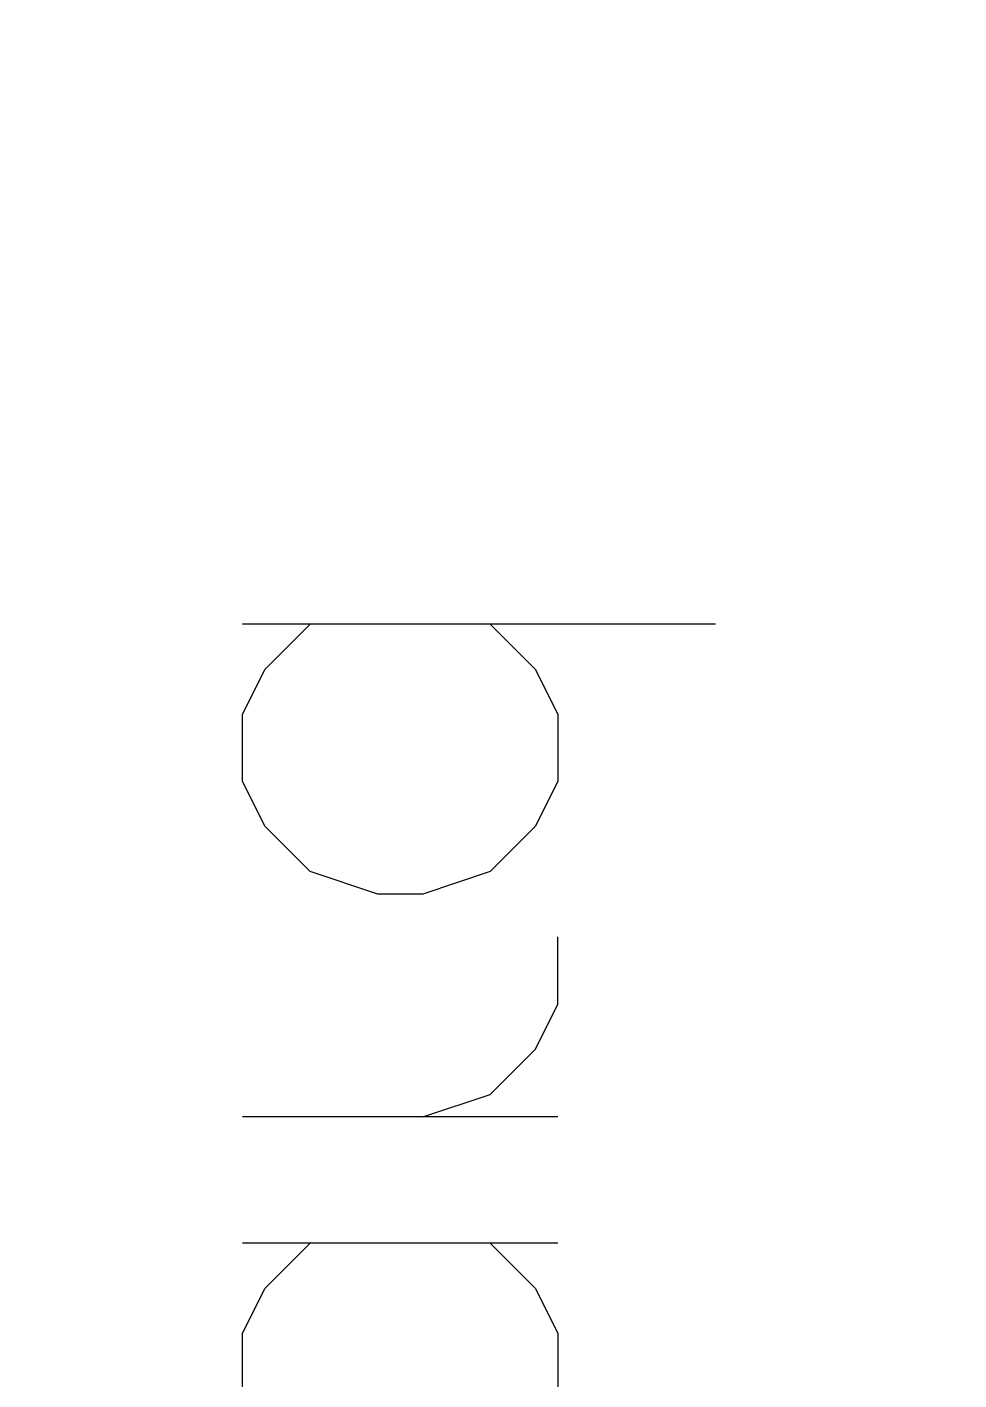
# Model space of a CAD drawing. Header units: millimetres. Extents: x 1.42 to 4.09, y 1.63 to 4.12.
# Drawn here: x 3.5606 to 3.6382, y 2.7731 to 2.8858 of the extents above; entities that cross this region are included whole.
import ezdxf

# ---------------------------------------------------------------- set-up
doc = ezdxf.new("R2010")
doc.units = ezdxf.units.MM
doc.header["$MEASUREMENT"] = 0
doc.layers.add('BottomOverlay', color=54, linetype='Continuous')
doc.layers.add('Mechanical3', color=76, linetype='Continuous')

msp = doc.modelspace()

# ---------------------------------------------------------------- linework, layer by layer
at = {"layer": 'BottomOverlay'}
for p, q in [((3.61794, 2.8361), (3.57858, 2.8361)), ((3.58046, 2.83235), (3.58421, 2.8361)), ((3.5992, 2.8361), (3.60295, 2.83235)), ((3.57858, 2.8286), (3.58046, 2.83235)), ((3.60295, 2.83235), (3.60482, 2.8286)), ((3.57858, 2.82298), (3.57858, 2.8286)), ((3.60482, 2.8286), (3.60482, 2.82298)), ((3.58046, 2.81923), (3.57858, 2.82298)), ((3.60482, 2.82298), (3.60295, 2.81923)), ((3.58421, 2.81548), (3.58046, 2.81923)), ((3.60295, 2.81923), (3.5992, 2.81548)), ((3.58983, 2.8136), (3.58421, 2.81548)), ((3.5992, 2.81548), (3.59358, 2.8136)), ((3.59358, 2.8136), (3.58983, 2.8136)), ((3.60482, 2.80442), (3.60482, 2.81004)), ((3.60295, 2.80067), (3.60482, 2.80442)), ((3.5992, 2.79692), (3.60295, 2.80067)), ((3.59358, 2.79505), (3.5992, 2.79692)), ((3.60482, 2.79505), (3.57858, 2.79505)), ((3.60482, 2.78455), (3.57858, 2.78455)), ((3.58046, 2.7808), (3.58421, 2.78455)), ((3.5992, 2.78455), (3.60295, 2.7808)), ((3.57858, 2.77705), (3.58046, 2.7808)), ((3.60295, 2.7808), (3.60482, 2.77705)), ((3.57858, 2.77143), (3.57858, 2.77705)), ((3.60482, 2.77705), (3.60482, 2.77143))]:
    msp.add_line(p, q, dxfattribs=at)
at = {"layer": 'Mechanical3', "const_width": 0.03937}
msp.add_lwpolyline([(3.75606, 2.86, 1), (1.76394, 2.86, 1)], format="xyb", close=True, dxfattribs=at)

doc.saveas('drawing.dxf')
